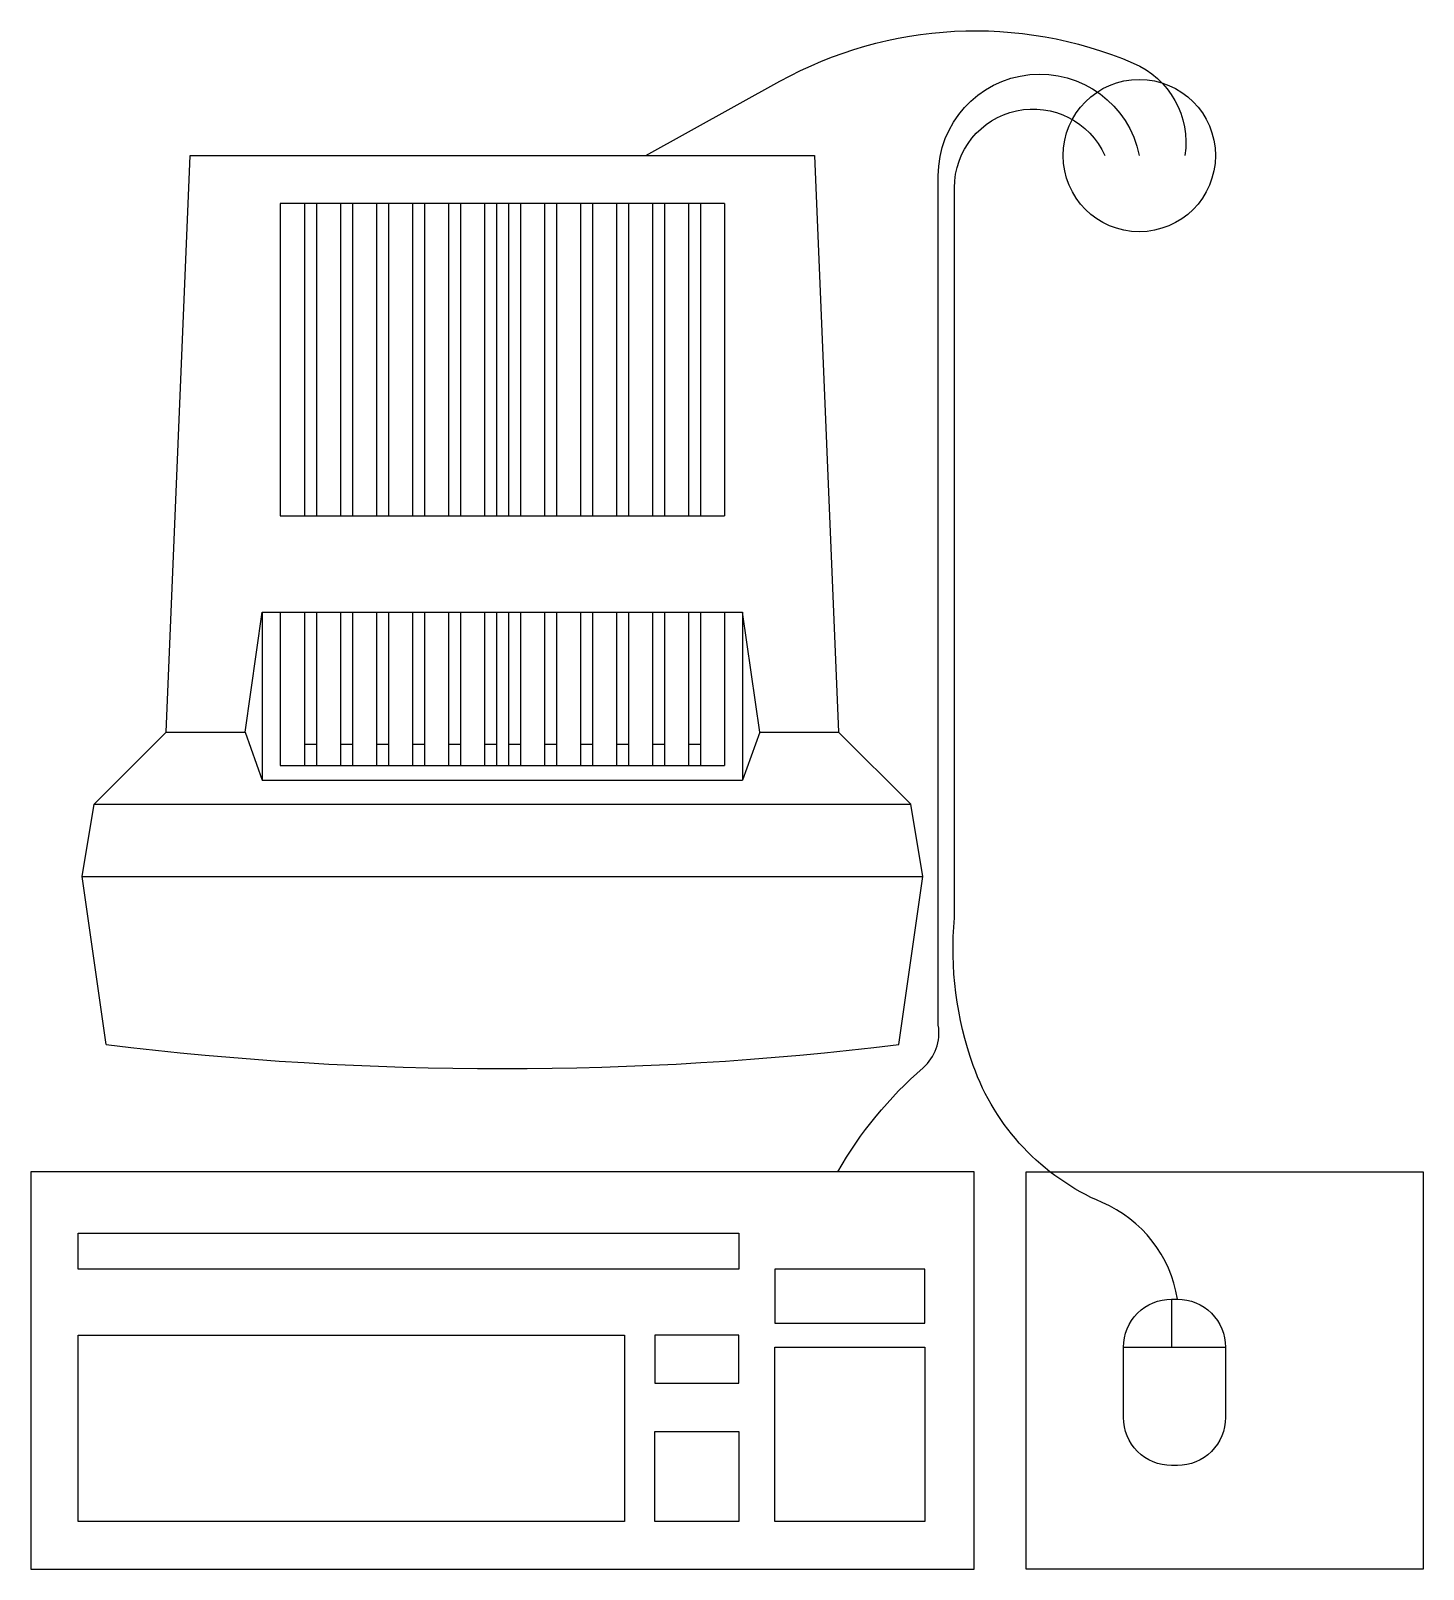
# Model space of a CAD drawing. Header units: millimetres. Extents: x 1329.478 to 1330.058, y 2714.893 to 2715.533.
import ezdxf

# ---------------------------------------------------------------- set-up
doc = ezdxf.new("R2010")
doc.units = ezdxf.units.MM
doc.header["$LTSCALE"] = 10
doc.layers.add('Equipam_informática', color=1, linetype='Continuous')

msp = doc.modelspace()

# ---------------------------------------------------------------- linework, layer by layer
at = {"layer": 'Equipam_informática'}
for p, q in [((1329.53427, 2715.24111), (1329.54427, 2715.48111)), ((1329.54427, 2715.48111), (1329.80427, 2715.48111)), ((1329.80427, 2715.48111), (1329.81427, 2715.24111)), ((1329.76677, 2715.46111), (1329.58177, 2715.46111)), ((1329.58177, 2715.46111), (1329.58177, 2715.33111)), ((1329.59177, 2715.46111), (1329.59177, 2715.33111)), ((1329.59177, 2715.46111), (1329.59177, 2715.33111)), ((1329.59177, 2715.46111), (1329.59177, 2715.33111)), ((1329.59677, 2715.46111), (1329.59677, 2715.33111)), ((1329.60677, 2715.46111), (1329.60677, 2715.33111)), ((1329.61177, 2715.46111), (1329.61177, 2715.33111)), ((1329.62177, 2715.46111), (1329.62177, 2715.33111)), ((1329.62177, 2715.46111), (1329.62177, 2715.33111)), ((1329.62677, 2715.46111), (1329.62677, 2715.33111)), ((1329.63677, 2715.46111), (1329.63677, 2715.33111)), ((1329.64177, 2715.46111), (1329.64177, 2715.33111)), ((1329.65177, 2715.46111), (1329.65177, 2715.33111)), ((1329.65677, 2715.46111), (1329.65677, 2715.33111)), ((1329.66677, 2715.46111), (1329.66677, 2715.33111)), ((1329.67177, 2715.46111), (1329.67177, 2715.33111)), ((1329.67677, 2715.46111), (1329.67677, 2715.33111)), ((1329.67677, 2715.46111), (1329.67677, 2715.33111)), ((1329.68177, 2715.46111), (1329.68177, 2715.33111)), ((1329.69177, 2715.46111), (1329.69177, 2715.33111)), ((1329.69177, 2715.46111), (1329.69177, 2715.33111)), ((1329.69177, 2715.46111), (1329.69177, 2715.33111)), ((1329.69677, 2715.46111), (1329.69677, 2715.33111)), ((1329.70677, 2715.46111), (1329.70677, 2715.33111)), ((1329.71177, 2715.46111), (1329.71177, 2715.33111)), ((1329.72177, 2715.46111), (1329.72177, 2715.33111)), ((1329.72177, 2715.46111), (1329.72177, 2715.33111)), ((1329.72677, 2715.46111), (1329.72677, 2715.33111)), ((1329.73677, 2715.46111), (1329.73677, 2715.33111)), ((1329.74177, 2715.46111), (1329.74177, 2715.33111)), ((1329.75177, 2715.46111), (1329.75177, 2715.33111)), ((1329.75677, 2715.46111), (1329.75677, 2715.33111)), ((1329.76677, 2715.46111), (1329.76677, 2715.33111)), ((1329.58177, 2715.33111), (1329.76677, 2715.33111)), ((1329.56713, 2715.24111), (1329.57427, 2715.29111)), ((1329.57427, 2715.29111), (1329.57427, 2715.22111)), ((1329.57427, 2715.29111), (1329.77427, 2715.29111)), ((1329.58177, 2715.29111), (1329.58177, 2715.22726)), ((1329.59177, 2715.29111), (1329.59177, 2715.22726)), ((1329.59177, 2715.29111), (1329.59177, 2715.22726)), ((1329.59177, 2715.29111), (1329.59177, 2715.22726)), ((1329.59677, 2715.29111), (1329.59677, 2715.22726)), ((1329.60677, 2715.29111), (1329.60677, 2715.22726)), ((1329.61177, 2715.29111), (1329.61177, 2715.22726)), ((1329.62177, 2715.29111), (1329.62177, 2715.22726)), ((1329.62177, 2715.29111), (1329.62177, 2715.22726)), ((1329.62677, 2715.29111), (1329.62677, 2715.22726)), ((1329.63677, 2715.29111), (1329.63677, 2715.22726)), ((1329.64177, 2715.29111), (1329.64177, 2715.22726)), ((1329.65177, 2715.29111), (1329.65177, 2715.22726)), ((1329.65677, 2715.29111), (1329.65677, 2715.22726)), ((1329.66677, 2715.29111), (1329.66677, 2715.22726)), ((1329.67177, 2715.29111), (1329.67177, 2715.22726)), ((1329.67677, 2715.29111), (1329.67677, 2715.22726)), ((1329.67677, 2715.29111), (1329.67677, 2715.22726)), ((1329.68177, 2715.29111), (1329.68177, 2715.22726)), ((1329.69177, 2715.29111), (1329.69177, 2715.22726)), ((1329.69177, 2715.29111), (1329.69177, 2715.22726)), ((1329.69177, 2715.29111), (1329.69177, 2715.22726)), ((1329.69677, 2715.29111), (1329.69677, 2715.22726)), ((1329.70677, 2715.29111), (1329.70677, 2715.22726)), ((1329.71177, 2715.29111), (1329.71177, 2715.22726)), ((1329.72177, 2715.29111), (1329.72177, 2715.22726)), ((1329.72177, 2715.29111), (1329.72177, 2715.22726)), ((1329.72677, 2715.29111), (1329.72677, 2715.22726)), ((1329.73677, 2715.29111), (1329.73677, 2715.22726)), ((1329.74177, 2715.29111), (1329.74177, 2715.22726)), ((1329.75177, 2715.29111), (1329.75177, 2715.22726)), ((1329.75677, 2715.29111), (1329.75677, 2715.22726)), ((1329.76677, 2715.29111), (1329.76677, 2715.22726)), ((1329.77427, 2715.29111), (1329.77427, 2715.22111)), ((1329.78141, 2715.24111), (1329.77427, 2715.29111)), ((1329.50427, 2715.21111), (1329.53427, 2715.24111)), ((1329.53427, 2715.24111), (1329.56713, 2715.24111)), ((1329.56713, 2715.24111), (1329.57427, 2715.22111)), ((1329.59177, 2715.23611), (1329.59677, 2715.23611)), ((1329.60677, 2715.23611), (1329.61177, 2715.23611)), ((1329.62177, 2715.23611), (1329.62677, 2715.23611)), ((1329.63677, 2715.23611), (1329.64177, 2715.23611)), ((1329.65177, 2715.23611), (1329.65677, 2715.23611)), ((1329.66677, 2715.23611), (1329.67177, 2715.23611)), ((1329.67677, 2715.23611), (1329.68177, 2715.23611)), ((1329.69177, 2715.23611), (1329.69677, 2715.23611)), ((1329.70677, 2715.23611), (1329.71177, 2715.23611)), ((1329.72177, 2715.23611), (1329.72677, 2715.23611)), ((1329.73677, 2715.23611), (1329.74177, 2715.23611)), ((1329.75177, 2715.23611), (1329.75677, 2715.23611)), ((1329.78141, 2715.24111), (1329.77427, 2715.22111)), ((1329.78141, 2715.24111), (1329.81427, 2715.24111)), ((1329.81427, 2715.24111), (1329.84427, 2715.21111)), ((1329.58177, 2715.22726), (1329.76677, 2715.22726)), ((1329.57427, 2715.22111), (1329.77427, 2715.22111)), ((1329.49927, 2715.18111), (1329.50427, 2715.21111)), ((1329.50427, 2715.21111), (1329.84427, 2715.21111)), ((1329.84927, 2715.18111), (1329.84427, 2715.21111)), ((1329.50927, 2715.11111), (1329.49927, 2715.18111)), ((1329.49927, 2715.18111), (1329.84927, 2715.18111)), ((1329.83927, 2715.11111), (1329.84927, 2715.18111)), ((1329.47784, 2715.05818), (1329.47784, 2714.89276)), ((1329.8707, 2715.05818), (1329.47784, 2715.05818)), ((1329.8707, 2714.89276), (1329.8707, 2715.05818)), ((1329.95287, 2715.00518), (1329.95287, 2714.98518)), ((1329.93287, 2714.98518), (1329.97536, 2714.98518)), ((1329.47784, 2714.89276), (1329.8707, 2714.89276))]:
    msp.add_line(p, q, dxfattribs=at)
for points in [[(1329.73404, 2715.48111), (1329.78984, 2715.51202, -0.231177), (1329.93693, 2715.51963, -0.341338), (1329.95849, 2715.48111, 0.211681)], [(1329.81393, 2715.05818, -0.08453), (1329.84943, 2715.10146, 0.261993), (1329.85577, 2715.1192), (1329.85577, 2715.47274, -0.905023), (1329.93946, 2715.48111, 0.342111)], [(1329.95536, 2715.00518, 0.258452), (1329.92399, 2715.04541, -0.209343), (1329.87032, 2715.10239, -0.10844), (1329.8625, 2715.16384), (1329.8625, 2715.46775, -0.809138), (1329.92511, 2715.48111, -0.043137)]]:
    msp.add_lwpolyline(points, format="xyb", dxfattribs=at)
for points in [[(1329.8923, 2715.05818), (1330.05772, 2715.05818), (1330.05772, 2714.89276), (1329.8923, 2714.89276)], [(1329.49764, 2715.0176), (1329.49764, 2715.03259), (1329.77266, 2715.03259), (1329.77266, 2715.0176)], [(1329.78766, 2715.0176), (1329.78766, 2714.99511), (1329.85017, 2714.99511), (1329.85017, 2715.0176)], [(1329.49764, 2714.91266), (1329.49764, 2714.99012), (1329.72516, 2714.99012), (1329.72516, 2714.91266)], [(1329.73766, 2714.99012), (1329.73766, 2714.97013), (1329.77266, 2714.97013), (1329.77266, 2714.99012)], [(1329.78766, 2714.91266), (1329.78766, 2714.98512), (1329.85017, 2714.98512), (1329.85017, 2714.91266)], [(1329.73766, 2714.91266), (1329.73766, 2714.95014), (1329.77266, 2714.95014), (1329.77266, 2714.91266)]]:
    msp.add_lwpolyline(points, close=True, dxfattribs=at)
msp.add_lwpolyline([(1329.95287, 2715.00518), (1329.95536, 2715.00518, -0.414214), (1329.97536, 2714.98518), (1329.97536, 2714.95591, -0.414214), (1329.95536, 2714.93591), (1329.95287, 2714.93591, -0.414214), (1329.93287, 2714.95591), (1329.93287, 2714.98518, -0.414214)], format="xyb", close=True, dxfattribs=at)
msp.add_circle((1329.93946, 2715.48111), 0.0317, dxfattribs=at)
msp.add_arc((1329.67427, 2716.46736), 1.36625, 263.06354, 276.93646, dxfattribs=at)

doc.saveas('drawing.dxf')
